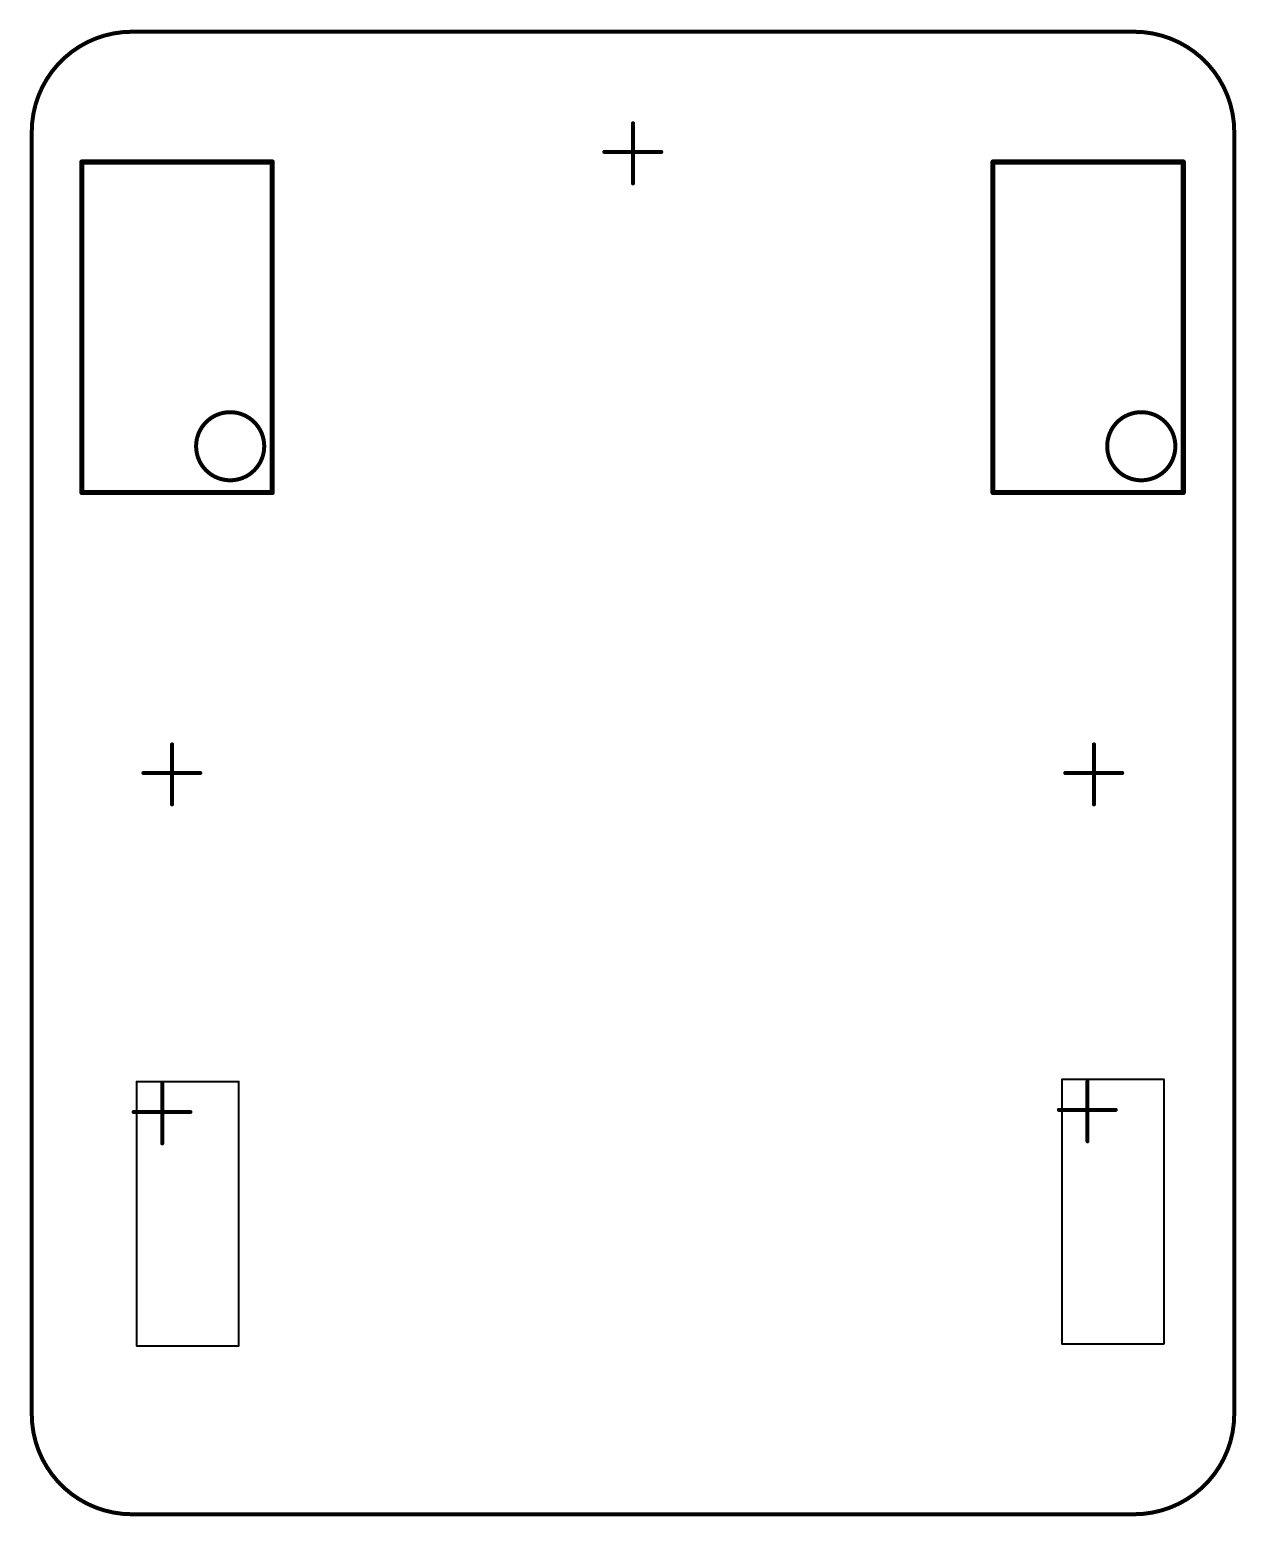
# Model space of a CAD drawing. Header units: inches. Extents: x -0.1 to 60.1, y -0.1 to 74.1.
import ezdxf

# ---------------------------------------------------------------- set-up
doc = ezdxf.new("R2010")
doc.units = ezdxf.units.IN
for name, color, linetype in [('Board', 76, 'Continuous'), ('Mechanical 1', 6, 'Continuous'), ('Mechanical 13', 56, 'Continuous')]:
    doc.layers.add(name, color=color, linetype=linetype)

msp = doc.modelspace()

# ---------------------------------------------------------------- linework, layer by layer
at = {"layer": 'Board'}
for points in [[(0, 69, 0.2, 0.2, -0.414214), (5, 74, 0.2, 0.2, 0)], [(5, 74, 0.2, 0.2, 0), (55, 74, 0.2, 0.2, 0)], [(55, 74, 0.2, 0.2, -0.414214), (60, 69, 0.2, 0.2, 0)], [(0, 5, 0.2, 0.2, 0), (0, 69, 0.2, 0.2, 0)], [(60, 5, 0.2, 0.2, 0), (60, 69, 0.2, 0.2, 0)], [(5, 0, 0.2, 0.2, -0.414214), (0, 5, 0.2, 0.2, 0)], [(60, 5, 0.2, 0.2, -0.414214), (55, 0, 0.2, 0.2, 0)], [(5, 0, 0.2, 0.2, 0), (55, 0, 0.2, 0.2, 0)]]:
    msp.add_lwpolyline(points, format="xyseb", dxfattribs=at)
for points in [[(4.95, 74, 0.1, 0.1, 1), (5.05, 74, 0.1, 0.1, 1)], [(4.95, 74, 0.1, 0.1, 1), (5.05, 74, 0.1, 0.1, 1)], [(54.95, 74, 0.1, 0.1, 1), (55.05, 74, 0.1, 0.1, 1)], [(54.95, 74, 0.1, 0.1, 1), (55.05, 74, 0.1, 0.1, 1)], [(-0.05, 69, 0.1, 0.1, 1), (0.05, 69, 0.1, 0.1, 1)], [(-0.05, 69, 0.1, 0.1, 1), (0.05, 69, 0.1, 0.1, 1)], [(59.95, 69, 0.1, 0.1, 1), (60.05, 69, 0.1, 0.1, 1)], [(59.95, 69, 0.1, 0.1, 1), (60.05, 69, 0.1, 0.1, 1)], [(-0.05, 5, 0.1, 0.1, 1), (0.05, 5, 0.1, 0.1, 1)], [(-0.05, 5, 0.1, 0.1, 1), (0.05, 5, 0.1, 0.1, 1)], [(59.95, 5, 0.1, 0.1, 1), (60.05, 5, 0.1, 0.1, 1)], [(59.95, 5, 0.1, 0.1, 1), (60.05, 5, 0.1, 0.1, 1)], [(4.95, 0, 0.1, 0.1, 1), (5.05, 0, 0.1, 0.1, 1)], [(4.95, 0, 0.1, 0.1, 1), (5.05, 0, 0.1, 0.1, 1)], [(54.95, 0, 0.1, 0.1, 1), (55.05, 0, 0.1, 0.1, 1)], [(54.95, 0, 0.1, 0.1, 1), (55.05, 0, 0.1, 0.1, 1)]]:
    msp.add_lwpolyline(points, format="xyseb", close=True, dxfattribs=at)
at = {"layer": 'Mechanical 1'}
for points in [[(30, 68, 0.2, 0.2, 0), (30, 69.43, 0.2, 0.2, 0)], [(2.5, 51, 0.254, 0.254, 0), (2.5, 67.5, 0.254, 0.254, 0)], [(2.5, 67.5, 0.254, 0.254, 0), (12, 67.5, 0.254, 0.254, 0)], [(12, 51, 0.254, 0.254, 0), (12, 67.5, 0.254, 0.254, 0)], [(28.57, 68, 0.2, 0.2, 0), (30, 68, 0.2, 0.2, 0)], [(30, 66.43, 0.2, 0.2, 0), (30, 68, 0.2, 0.2, 0)], [(30, 68, 0.2, 0.2, 0), (31.41, 68, 0.2, 0.2, 0)], [(47.96, 51, 0.254, 0.254, 0), (47.96, 67.5, 0.254, 0.254, 0)], [(47.96, 67.5, 0.254, 0.254, 0), (57.46, 67.5, 0.254, 0.254, 0)], [(57.46, 51, 0.254, 0.254, 0), (57.46, 67.5, 0.254, 0.254, 0)], [(2.5, 51, 0.254, 0.254, 0), (12, 51, 0.254, 0.254, 0)], [(47.96, 51, 0.254, 0.254, 0), (57.46, 51, 0.254, 0.254, 0)], [(7, 37, 0.2, 0.2, 0), (7, 38.43, 0.2, 0.2, 0)], [(53, 37, 0.2, 0.2, 0), (53, 38.43, 0.2, 0.2, 0)], [(5.57, 37, 0.2, 0.2, 0), (7, 37, 0.2, 0.2, 0)], [(7, 35.43, 0.2, 0.2, 0), (7, 37, 0.2, 0.2, 0)], [(7, 37, 0.2, 0.2, 0), (8.41, 37, 0.2, 0.2, 0)], [(51.57, 37, 0.2, 0.2, 0), (53, 37, 0.2, 0.2, 0)], [(53, 35.43, 0.2, 0.2, 0), (53, 37, 0.2, 0.2, 0)], [(53, 37, 0.2, 0.2, 0), (54.41, 37, 0.2, 0.2, 0)], [(6.51, 20.08, 0.2, 0.2, 0), (6.51, 21.51, 0.2, 0.2, 0)], [(52.677, 20.185, 0.2, 0.2, 0), (52.677, 21.615, 0.2, 0.2, 0)], [(5.08, 20.08, 0.2, 0.2, 0), (6.51, 20.08, 0.2, 0.2, 0)], [(6.51, 20.08, 0.2, 0.2, 0), (7.92, 20.08, 0.2, 0.2, 0)], [(6.51, 18.51, 0.2, 0.2, 0), (6.51, 20.08, 0.2, 0.2, 0)], [(51.247, 20.185, 0.2, 0.2, 0), (52.677, 20.185, 0.2, 0.2, 0)], [(52.677, 18.615, 0.2, 0.2, 0), (52.677, 20.185, 0.2, 0.2, 0)], [(52.677, 20.185, 0.2, 0.2, 0), (54.087, 20.185, 0.2, 0.2, 0)]]:
    msp.add_lwpolyline(points, format="xyseb", dxfattribs=at)
for points in [[(29.95, 69.43, 0.1, 0.1, 1), (30.05, 69.43, 0.1, 0.1, 1)], [(2.437, 67.5, 0.127, 0.127, 1), (2.564, 67.5, 0.127, 0.127, 1)], [(2.437, 67.5, 0.127, 0.127, 1), (2.564, 67.5, 0.127, 0.127, 1)], [(11.937, 67.5, 0.127, 0.127, 1), (12.064, 67.5, 0.127, 0.127, 1)], [(11.937, 67.5, 0.127, 0.127, 1), (12.064, 67.5, 0.127, 0.127, 1)], [(28.52, 68, 0.1, 0.1, 1), (28.62, 68, 0.1, 0.1, 1)], [(29.95, 68, 0.1, 0.1, 1), (30.05, 68, 0.1, 0.1, 1)], [(29.95, 68, 0.1, 0.1, 1), (30.05, 68, 0.1, 0.1, 1)], [(29.95, 68, 0.1, 0.1, 1), (30.05, 68, 0.1, 0.1, 1)], [(29.95, 68, 0.1, 0.1, 1), (30.05, 68, 0.1, 0.1, 1)], [(31.36, 68, 0.1, 0.1, 1), (31.46, 68, 0.1, 0.1, 1)], [(47.897, 67.5, 0.127, 0.127, 1), (48.024, 67.5, 0.127, 0.127, 1)], [(47.897, 67.5, 0.127, 0.127, 1), (48.024, 67.5, 0.127, 0.127, 1)], [(57.397, 67.5, 0.127, 0.127, 1), (57.524, 67.5, 0.127, 0.127, 1)], [(57.397, 67.5, 0.127, 0.127, 1), (57.524, 67.5, 0.127, 0.127, 1)], [(29.95, 66.43, 0.1, 0.1, 1), (30.05, 66.43, 0.1, 0.1, 1)], [(11.6, 53.31, 0.2, 0.2, 1), (8.2, 53.31, 0.2, 0.2, 1)], [(57.06, 53.31, 0.2, 0.2, 1), (53.66, 53.31, 0.2, 0.2, 1)], [(8.15, 53.31, 0.1, 0.1, 1), (8.25, 53.31, 0.1, 0.1, 1)], [(11.55, 53.31, 0.1, 0.1, 1), (11.65, 53.31, 0.1, 0.1, 1)], [(53.61, 53.31, 0.1, 0.1, 1), (53.71, 53.31, 0.1, 0.1, 1)], [(57.01, 53.31, 0.1, 0.1, 1), (57.11, 53.31, 0.1, 0.1, 1)], [(2.437, 51, 0.127, 0.127, 1), (2.564, 51, 0.127, 0.127, 1)], [(2.437, 51, 0.127, 0.127, 1), (2.564, 51, 0.127, 0.127, 1)], [(11.937, 51, 0.127, 0.127, 1), (12.064, 51, 0.127, 0.127, 1)], [(11.937, 51, 0.127, 0.127, 1), (12.064, 51, 0.127, 0.127, 1)], [(47.897, 51, 0.127, 0.127, 1), (48.024, 51, 0.127, 0.127, 1)], [(47.897, 51, 0.127, 0.127, 1), (48.024, 51, 0.127, 0.127, 1)], [(57.397, 51, 0.127, 0.127, 1), (57.524, 51, 0.127, 0.127, 1)], [(57.397, 51, 0.127, 0.127, 1), (57.524, 51, 0.127, 0.127, 1)], [(6.95, 38.43, 0.1, 0.1, 1), (7.05, 38.43, 0.1, 0.1, 1)], [(52.95, 38.43, 0.1, 0.1, 1), (53.05, 38.43, 0.1, 0.1, 1)], [(5.52, 37, 0.1, 0.1, 1), (5.62, 37, 0.1, 0.1, 1)], [(6.95, 37, 0.1, 0.1, 1), (7.05, 37, 0.1, 0.1, 1)], [(6.95, 37, 0.1, 0.1, 1), (7.05, 37, 0.1, 0.1, 1)], [(6.95, 37, 0.1, 0.1, 1), (7.05, 37, 0.1, 0.1, 1)], [(6.95, 37, 0.1, 0.1, 1), (7.05, 37, 0.1, 0.1, 1)], [(8.36, 37, 0.1, 0.1, 1), (8.46, 37, 0.1, 0.1, 1)], [(51.52, 37, 0.1, 0.1, 1), (51.62, 37, 0.1, 0.1, 1)], [(52.95, 37, 0.1, 0.1, 1), (53.05, 37, 0.1, 0.1, 1)], [(52.95, 37, 0.1, 0.1, 1), (53.05, 37, 0.1, 0.1, 1)], [(52.95, 37, 0.1, 0.1, 1), (53.05, 37, 0.1, 0.1, 1)], [(52.95, 37, 0.1, 0.1, 1), (53.05, 37, 0.1, 0.1, 1)], [(54.36, 37, 0.1, 0.1, 1), (54.46, 37, 0.1, 0.1, 1)], [(6.95, 35.43, 0.1, 0.1, 1), (7.05, 35.43, 0.1, 0.1, 1)], [(52.95, 35.43, 0.1, 0.1, 1), (53.05, 35.43, 0.1, 0.1, 1)], [(6.46, 21.51, 0.1, 0.1, 1), (6.56, 21.51, 0.1, 0.1, 1)], [(52.627, 21.615, 0.1, 0.1, 1), (52.727, 21.615, 0.1, 0.1, 1)], [(5.03, 20.08, 0.1, 0.1, 1), (5.13, 20.08, 0.1, 0.1, 1)], [(6.46, 20.08, 0.1, 0.1, 1), (6.56, 20.08, 0.1, 0.1, 1)], [(6.46, 20.08, 0.1, 0.1, 1), (6.56, 20.08, 0.1, 0.1, 1)], [(6.46, 20.08, 0.1, 0.1, 1), (6.56, 20.08, 0.1, 0.1, 1)], [(6.46, 20.08, 0.1, 0.1, 1), (6.56, 20.08, 0.1, 0.1, 1)], [(7.87, 20.08, 0.1, 0.1, 1), (7.97, 20.08, 0.1, 0.1, 1)], [(51.197, 20.185, 0.1, 0.1, 1), (51.297, 20.185, 0.1, 0.1, 1)], [(52.627, 20.185, 0.1, 0.1, 1), (52.727, 20.185, 0.1, 0.1, 1)], [(52.627, 20.185, 0.1, 0.1, 1), (52.727, 20.185, 0.1, 0.1, 1)], [(52.627, 20.185, 0.1, 0.1, 1), (52.727, 20.185, 0.1, 0.1, 1)], [(52.627, 20.185, 0.1, 0.1, 1), (52.727, 20.185, 0.1, 0.1, 1)], [(54.037, 20.185, 0.1, 0.1, 1), (54.137, 20.185, 0.1, 0.1, 1)], [(6.46, 18.51, 0.1, 0.1, 1), (6.56, 18.51, 0.1, 0.1, 1)], [(52.627, 18.615, 0.1, 0.1, 1), (52.727, 18.615, 0.1, 0.1, 1)]]:
    msp.add_lwpolyline(points, format="xyseb", close=True, dxfattribs=at)
at = {"layer": 'Mechanical 13'}
for points in [[(5.24, 8.4, 0.1, 0.1, 0), (5.24, 21.6, 0.1, 0.1, 0)], [(5.24, 21.6, 0.1, 0.1, 0), (10.32, 21.6, 0.1, 0.1, 0)], [(10.32, 8.4, 0.1, 0.1, 0), (10.32, 21.6, 0.1, 0.1, 0)], [(51.407, 8.505, 0.1, 0.1, 0), (51.407, 21.705, 0.1, 0.1, 0)], [(51.407, 21.705, 0.1, 0.1, 0), (56.487, 21.705, 0.1, 0.1, 0)], [(56.487, 8.505, 0.1, 0.1, 0), (56.487, 21.705, 0.1, 0.1, 0)], [(5.24, 8.4, 0.1, 0.1, 0), (10.32, 8.4, 0.1, 0.1, 0)], [(51.407, 8.505, 0.1, 0.1, 0), (56.487, 8.505, 0.1, 0.1, 0)]]:
    msp.add_lwpolyline(points, format="xyseb", dxfattribs=at)
for points in [[(5.215, 21.6, 0.05, 0.05, 1), (5.265, 21.6, 0.05, 0.05, 1)], [(5.215, 21.6, 0.05, 0.05, 1), (5.265, 21.6, 0.05, 0.05, 1)], [(10.295, 21.6, 0.05, 0.05, 1), (10.345, 21.6, 0.05, 0.05, 1)], [(10.295, 21.6, 0.05, 0.05, 1), (10.345, 21.6, 0.05, 0.05, 1)], [(51.382, 21.705, 0.05, 0.05, 1), (51.432, 21.705, 0.05, 0.05, 1)], [(51.382, 21.705, 0.05, 0.05, 1), (51.432, 21.705, 0.05, 0.05, 1)], [(56.462, 21.705, 0.05, 0.05, 1), (56.512, 21.705, 0.05, 0.05, 1)], [(56.462, 21.705, 0.05, 0.05, 1), (56.512, 21.705, 0.05, 0.05, 1)], [(5.215, 8.4, 0.05, 0.05, 1), (5.265, 8.4, 0.05, 0.05, 1)], [(5.215, 8.4, 0.05, 0.05, 1), (5.265, 8.4, 0.05, 0.05, 1)], [(10.295, 8.4, 0.05, 0.05, 1), (10.345, 8.4, 0.05, 0.05, 1)], [(10.295, 8.4, 0.05, 0.05, 1), (10.345, 8.4, 0.05, 0.05, 1)], [(51.382, 8.505, 0.05, 0.05, 1), (51.432, 8.505, 0.05, 0.05, 1)], [(51.382, 8.505, 0.05, 0.05, 1), (51.432, 8.505, 0.05, 0.05, 1)], [(56.462, 8.505, 0.05, 0.05, 1), (56.512, 8.505, 0.05, 0.05, 1)], [(56.462, 8.505, 0.05, 0.05, 1), (56.512, 8.505, 0.05, 0.05, 1)]]:
    msp.add_lwpolyline(points, format="xyseb", close=True, dxfattribs=at)

doc.saveas('drawing.dxf')
